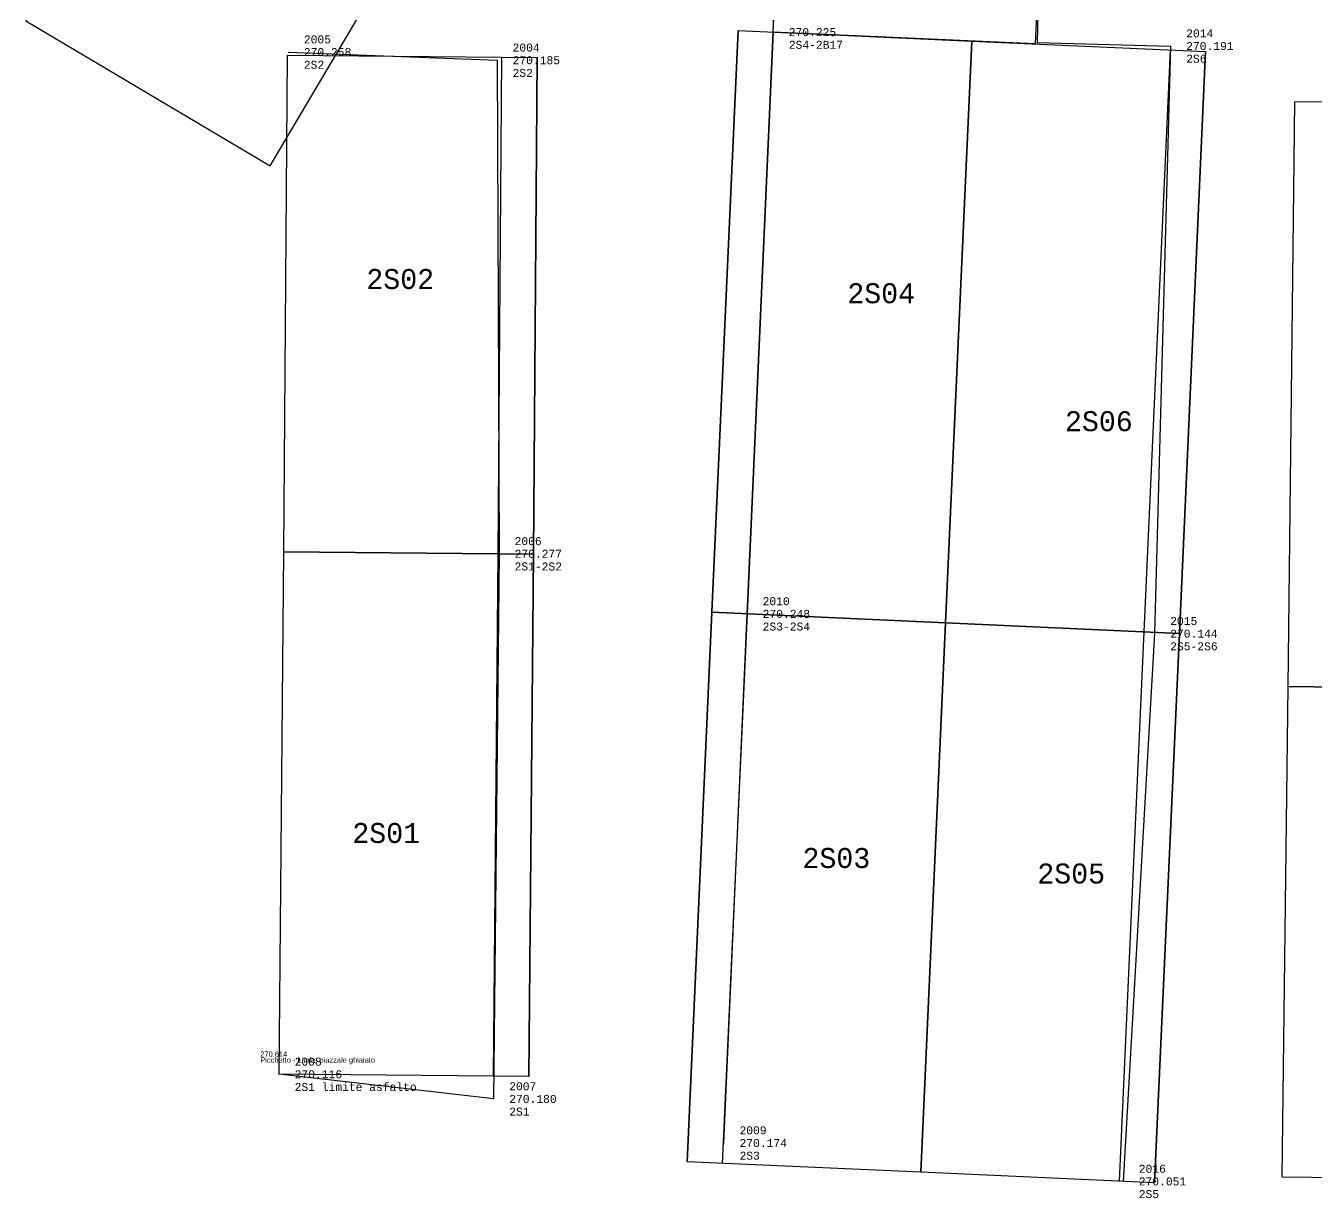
# Model space of a CAD drawing. Extents: x -1000 to 923337, y -51827 to 323191.
# Drawn here: x 301393 to 333651, y 854 to 30174 of the extents above; entities that cross this region are included whole.
import ezdxf
from ezdxf.enums import TextEntityAlignment as Align

# ---------------------------------------------------------------- set-up
doc = ezdxf.new("R2010")
doc.units = 0
doc.header["$PDMODE"] = 35
doc.header["$PDSIZE"] = 1
doc.linetypes.add('Solid', pattern=[0])
for name, color, linetype, lineweight in [('NUOVE STIVE DIC2023', 3, 'Solid', 30), ('NUOVE STIVE TRACCIATURA', 1, 'Continuous', 30), ('WF ingombro stive 2', 1, 'Continuous', 30), ('WF lato di accesso', 40, 'Continuous', 30), ('WF tracciatura', 30, 'Continuous', 30)]:
    doc.layers.add(name, color=color, linetype=linetype, lineweight=lineweight)
for name, color, linetype in [('pntdesc', 1, 'Continuous'), ('pntelev', 2, 'Continuous'), ('pntno', 3, 'Continuous'), ('punti tracciati', 7, 'Continuous'), ('WF nome aree GPS', 7, 'Continuous'), ('WF_ingombro_stive_2', 1, 'Continuous')]:
    doc.layers.add(name, color=color, linetype=linetype)
doc.layers.get('punti tracciati').off()
doc.styles.add('FONTSTYLE_1', font='arial.ttf', dxfattribs={"height": 0.2})
doc.styles.add('FONTSTYLE_2', font='arial.ttf', dxfattribs={"height": 0.2})
doc.styles.get("Standard").update_dxf_attribs({"font": 'consola.ttf', "height": 500})

# ---------------------------------------------------------------- blocks, each defined once
blk = doc.blocks.new('Croce___ATS')
at = {"color": 0}
for p, q in [((0, -0.5), (0, 0.5)), ((-0.5, 0), (0.5, 0))]:
    blk.add_line(p, q, dxfattribs=at)
blk = doc.blocks.new('T_P_2')
blk.add_point((0, 0))
at = {"xscale": 2, "yscale": 2}
blk.add_blockref('Croce___ATS', (0, 0), dxfattribs=at)
at = {"color": 7, "insert": (0, 0), "char_height": 5.5859, "attachment_point": 7, "style": 'FONTSTYLE_1'}
blk.add_mtext('140', dxfattribs=at)
blk = doc.blocks.new('T_P_100')
at = {"color": 7}
blk.add_point((0, 0), dxfattribs=at)
blk.add_blockref('Croce___ATS', (0, 0), dxfattribs=at)
at = {"color": 7, "insert": (0, 0), "char_height": 1.3333, "attachment_point": 7, "style": 'FONTSTYLE_1'}
blk.add_mtext('1094', dxfattribs=at)
blk = doc.blocks.new('punti tracciatura 2')
at = {"layer": 'WF_ingombro_stive_2', "ltscale": 0.5, "elevation": 274.025, "flags": 128}
blk.add_lwpolyline([(1346645.866, -3511.582), (1346648.06, -3507.884), (1346641.955, -3504.262), (1346639.761, -3507.96)], close=True, dxfattribs=at)
at = {"color": 7}
blk.add_blockref('T_P_100', (1346648.06, -3507.884, 274.025), dxfattribs=at)
blk.add_blockref('T_P_2', (1346645.232, -3533.75, 270.614))
at = {"layer": 'pntdesc', "insert": (1346645.622, -3533.966, 270.614), "char_height": 0.13333, "attachment_point": 4, "style": 'FONTSTYLE_2'}
blk.add_mtext('Picchetto - Limite piazzale ghiaiato', dxfattribs=at)
at = {"layer": 'pntelev', "insert": (1346645.622, -3533.8, 270.614), "char_height": 0.1333, "attachment_point": 4, "style": 'FONTSTYLE_2'}
blk.add_mtext('270.614', dxfattribs=at)

msp = doc.modelspace()

# ---------------------------------------------------------------- linework, layer by layer
for p in [(320077.7, 30015.9, -2148), (320077.7, 30015.9, -2148), (307955.5, 29517.3, -2114.8), (307955.5, 29517.3, -2114.8), (330011.8, 29668.6, -2182), (330011.8, 29668.6, -2182), (313173, 29312.7, -2187.9), (313173, 29312.7, -2187.9), (313222.9, 16969.8, -2095.6), (313222.9, 16969.8, -2095.6), (319424, 15467.4, -2124.5), (319424, 15467.4, -2124.5), (329612.3, 14973.1, -2228.3), (329612.3, 14973.1, -2228.3), (307725.1, 3952.6, -2257.3), (307725.1, 3952.6, -2257.3), (313088.7, 3336.8, -2192.5), (313088.7, 3336.8, -2192.5), (318845.2, 2234.3, -2198.9), (318845.2, 2234.3, -2198.9), (328826.2, 1274.1, -2321.7), (328826.2, 1274.1, -2321.7)]:
    msp.add_point(p)
at = {"layer": 'NUOVE STIVE DIC2023', "lineweight": -3}
for points, elevation in [([(318845.2, 2234.3), (319424, 15467.4), (320077.7, 30015.9), (320199.1, 33090.6), (326753.3, 32936.3), (326676.4, 29759.3), (330011.8, 29668.6), (329612.3, 14973.1), (328826.2, 1274.1)], -2198.9), ([(307955.5, 29517.3), (313173, 29312.7), (313222.9, 16969.8), (313088.7, 3336.8), (307725.1, 3952.6)], -2114.8)]:
    msp.add_lwpolyline(points, dxfattribs=dict(at, elevation=elevation))
at = {"layer": 'NUOVE STIVE TRACCIATURA'}
for points, elevation in [([(320262.2, 34069.8), (326811.6, 33774.6), (326628.9, 29720.8), (320079.6, 30015.9)], -2198.9), ([(318544.9, 15507.1), (319200.5, 30055.5), (325043.7, 29792.2), (324388.2, 15243.8)], -2198.9), ([(324388.2, 15243.8), (325043.7, 29792.2), (330887, 29528.9), (330231.5, 14980.5)], -2198.9), ([(307842.2, 17018.3), (307934.6, 29437.2), (314175.4, 29383.4), (314083, 16964.5)], -2097.1), ([(333111.3, 28274.3), (332939.7, 13650), (338173.5, 13588.5), (338345.2, 28212.9)], -2269.8), ([(307725.1, 3952.6), (307842.8, 17018.3), (314083.3, 16962), (313965.5, 3896.3)], -2257.3), ([(317925.7, 1765.3), (318544.9, 15507.1), (324388.2, 15243.8), (323769, 1502)], -2198.9), ([(323769, 1502), (324388.2, 15243.8), (330231.5, 14980.5), (329612.3, 1238.7)], -2198.9), ([(332939.7, 13650), (332795.8, 1392.4), (338029.6, 1330.9), (338173.5, 13588.5)], -2269.8)]:
    msp.add_lwpolyline(points, close=True, dxfattribs=dict(at, elevation=elevation))
at = {"layer": 'WF ingombro stive 2', "elevation": 2033.3}
msp.add_lwpolyline([(307498.4, 26674.5), (309692.4, 30372.7), (303587.3, 33994.5), (301393.3, 30296.3)], close=True, dxfattribs=at)
at = {"layer": 'WF lato di accesso'}
for p, q in [((319200.5, 30055.5, -2198.9), (318544.9, 15507.1, -2198.9)), ((314083.3, 16962, -2257.3), (314175.1, 29382.3, -2097.1)), ((330231.5, 14980.5, -2198.9), (330887, 29528.9, -2198.9)), ((333111.3, 28274.3, -2269.8), (332939.7, 13650, -2269.8)), ((313965.5, 3896.3, -2257.3), (314083.3, 16962, -2257.3)), ((318544.9, 15507.1, -2198.9), (317925.7, 1765.3, -2198.9)), ((329612.3, 1238.7, -2198.9), (330231.5, 14980.5, -2198.9)), ((332939.7, 13650, -2269.8), (332795.8, 1392.4, -2269.8))]:
    msp.add_line(p, q, dxfattribs=at)
at = {"layer": 'WF tracciatura'}
for p, q in [((320079.6, 30015.9, -2198.9), (319424, 15467.4, -2198.9)), ((313203.3, 16968.5, -2257.3), (313295.1, 29388.8, -2097.1)), ((329352.4, 15020.1, -2198.9), (330007.9, 29568.5, -2198.9)), ((313085.5, 3904.3, -2257.3), (313203.3, 16969.9, -2257.3)), ((319424, 15467.4, -2198.9), (318804.8, 1725.6, -2198.9)), ((328733.2, 1278.3, -2198.9), (329352.4, 15020.1, -2198.9))]:
    msp.add_line(p, q, dxfattribs=at)

# ---------------------------------------------------------------- block references
at = {"layer": 'punti tracciati', "xscale": 1000, "yscale": 1000, "zscale": 1000}
msp.add_blockref('punti tracciatura 2', (-1346338367.3, 3538255.9, -271991), dxfattribs=at)

# ---------------------------------------------------------------- texts
at = {"layer": 'pntdesc'}
for s, p in [('2S4-2B17 ', (320466.7, 29699.1, -2148)), ('2S4-2B17 ', (320466.7, 29699.1, -2148)), ('2S6 ', (330400.8, 29351.9, -2182)), ('2S6 ', (330400.8, 29351.9, -2182)), ('2S2', (308344.4, 29200.5, -2114.8)), ('2S2', (308344.4, 29200.5, -2114.8)), ('2S2', (313562, 28996, -2187.9)), ('2S2', (313562, 28996, -2187.9)), ('2S1-2S2', (313611.9, 16653, -2095.6)), ('2S1-2S2', (313611.9, 16653, -2095.6)), ('2S3-2S4', (319813, 15150.7, -2124.5)), ('2S3-2S4', (319813, 15150.7, -2124.5)), ('2S5-2S6 ', (330001.3, 14656.3, -2228.3)), ('2S5-2S6 ', (330001.3, 14656.3, -2228.3)), ('2S1 limite asfalto', (308114, 3635.8, -2257.3)), ('2S1 limite asfalto', (308114, 3635.8, -2257.3)), ('2S1 ', (313477.7, 3020, -2192.5)), ('2S1 ', (313477.7, 3020, -2192.5)), ('2S3 ', (319234.1, 1917.5, -2198.9)), ('2S3 ', (319234.1, 1917.5, -2198.9)), ('2S5 ', (329215.2, 957.3, -2321.7)), ('2S5 ', (329215.2, 957.3, -2321.7))]:
    msp.add_text(s, height=200, dxfattribs=at).set_placement(p, align=Align.MIDDLE_LEFT)
at = {"layer": 'pntelev'}
for s, p in [('270.225', (320466.7, 30015.9, -2148)), ('270.225', (320466.7, 30015.9, -2148)), ('270.191', (330400.8, 29668.6, -2182)), ('270.191', (330400.8, 29668.6, -2182)), ('270.258', (308344.4, 29517.3, -2114.8)), ('270.258', (308344.4, 29517.3, -2114.8)), ('270.185', (313562, 29312.7, -2187.9)), ('270.185', (313562, 29312.7, -2187.9)), ('270.277', (313611.9, 16969.8, -2095.6)), ('270.277', (313611.9, 16969.8, -2095.6)), ('270.248', (319813, 15467.4, -2124.5)), ('270.248', (319813, 15467.4, -2124.5)), ('270.144', (330001.3, 14973.1, -2228.3)), ('270.144', (330001.3, 14973.1, -2228.3)), ('270.116', (308114, 3952.6, -2257.3)), ('270.116', (308114, 3952.6, -2257.3)), ('270.180', (313477.7, 3336.8, -2192.5)), ('270.180', (313477.7, 3336.8, -2192.5)), ('270.174', (319234.1, 2234.3, -2198.9)), ('270.174', (319234.1, 2234.3, -2198.9)), ('270.051', (329215.2, 1274.1, -2321.7)), ('270.051', (329215.2, 1274.1, -2321.7))]:
    msp.add_text(s, height=200, dxfattribs=at).set_placement(p, align=Align.MIDDLE_LEFT)
at = {"layer": 'pntno'}
for s, p in [('2014', (330400.8, 29985.4, -2182)), ('2014', (330400.8, 29985.4, -2182)), ('2005', (308344.4, 29834.1, -2114.8)), ('2005', (308344.4, 29834.1, -2114.8)), ('2004', (313562, 29629.5, -2187.9)), ('2004', (313562, 29629.5, -2187.9)), ('2006', (313611.9, 17286.5, -2095.6)), ('2006', (313611.9, 17286.5, -2095.6)), ('2010', (319813, 15784.2, -2124.5)), ('2010', (319813, 15784.2, -2124.5)), ('2015', (330001.3, 15289.8, -2228.3)), ('2015', (330001.3, 15289.8, -2228.3)), ('2008', (308114, 4269.4, -2257.3)), ('2008', (308114, 4269.4, -2257.3)), ('2007', (313477.7, 3653.6, -2192.5)), ('2007', (313477.7, 3653.6, -2192.5)), ('2009', (319234.1, 2551.1, -2198.9)), ('2009', (319234.1, 2551.1, -2198.9)), ('2016', (329215.2, 1590.8, -2321.7)), ('2016', (329215.2, 1590.8, -2321.7))]:
    msp.add_text(s, height=200, dxfattribs=at).set_placement(p, align=Align.MIDDLE_LEFT)
at = {"layer": 'WF nome aree GPS'}
for s, p in [('2S02', (309906.5, 23591.4, -0.4)), ('2S04', (321929.1, 23236.1, -0.4)), ('2S06', (327370.5, 20035.9, -0.4)), ('2S01', (309555.1, 9737.5, -0.4)), ('2S03', (320808.5, 9112.2, -0.4)), ('2S05', (326678.8, 8723.6, -0.4))]:
    msp.add_text(s, height=500, dxfattribs=at).set_placement(p)

doc.saveas('drawing.dxf')
